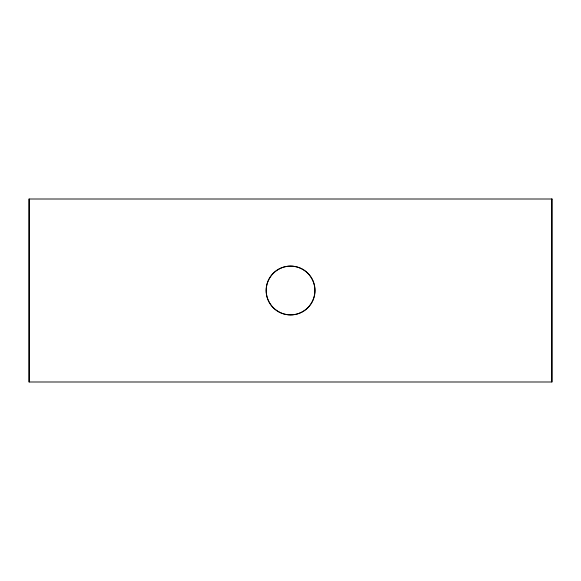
<?xml version="1.0" encoding="UTF-8"?>
<svg xmlns="http://www.w3.org/2000/svg" width="581" height="581" viewBox="0 0 581 581"><rect width="100%" height="100%" fill="white"/><g stroke="black" fill="none" stroke-linecap="round" stroke-linejoin="round"><path stroke-width="0.87" d="M551.863 199.007L551.863 381.993M29.137 199.007L29.137 381.993M551.95 199.007L29.05 199.007L29.05 381.993L551.95 381.993L551.95 199.007M278.314 311.627A24.395 24.395 0 0 0 314.909 290.5A24.395 24.395 0 0 0 278.314 269.373A24.395 24.395 0 0 0 278.314 311.627M278.415 311.627A24.395 24.395 0 0 0 315.011 290.5A24.395 24.395 0 0 0 278.415 269.373A24.395 24.395 0 0 0 278.415 311.627"/></g></svg>
